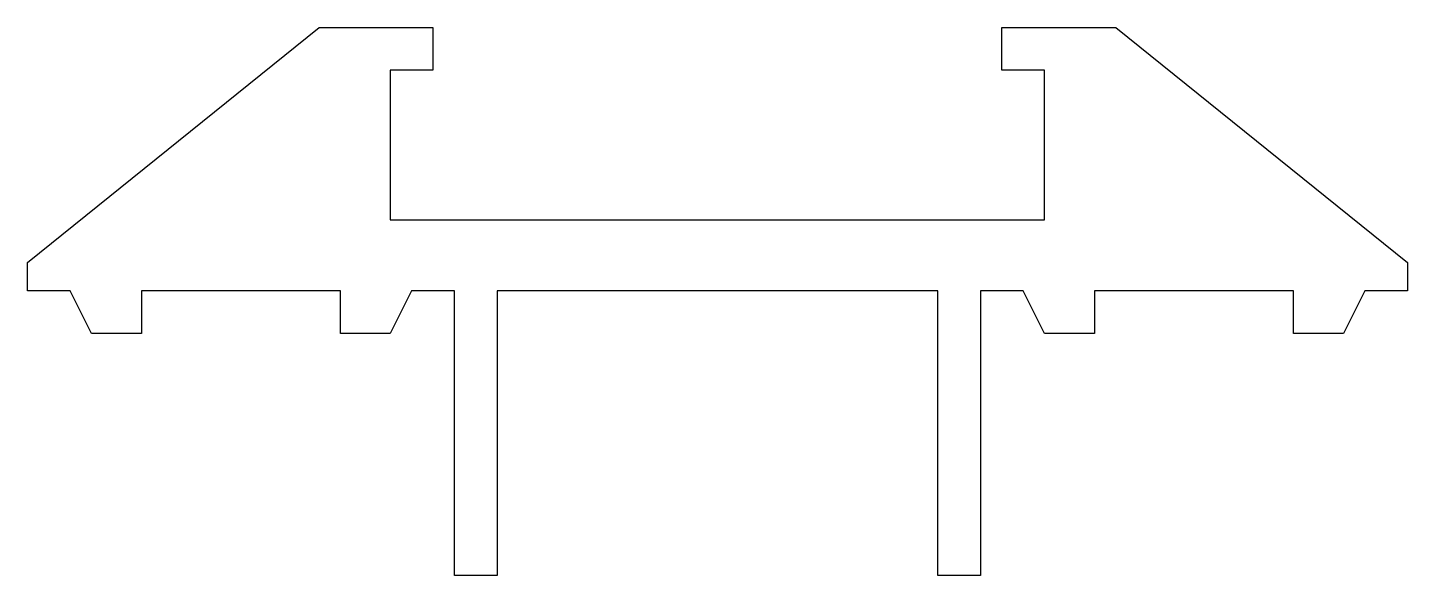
# Model space of a CAD drawing. Extents: x 102.8 to 199.8, y 200.5 to 239.
import ezdxf

# ---------------------------------------------------------------- set-up
doc = ezdxf.new("R2010")
doc.units = 0
doc.layers.get('0').update_dxf_attribs({"linetype": 'CONTINUOUS'})

msp = doc.modelspace()

# ---------------------------------------------------------------- linework, layer by layer
msp.add_lwpolyline([(128.319, 217.461), (124.819, 217.461), (124.819, 220.461), (110.819, 220.461), (110.819, 217.461), (107.319, 217.461), (105.819, 220.461), (102.819, 220.461), (102.819, 222.461), (123.319, 238.961), (131.319, 238.961), (131.319, 235.961), (128.319, 235.961), (128.319, 225.461), (174.319, 225.461), (174.319, 235.961), (171.319, 235.961), (171.319, 238.961), (179.319, 238.961), (199.819, 222.461), (199.819, 220.461), (196.819, 220.461), (195.319, 217.461), (191.819, 217.461), (191.819, 220.461), (177.819, 220.461), (177.819, 217.461), (174.319, 217.461), (172.819, 220.461), (169.819, 220.461), (169.819, 200.461), (166.819, 200.461), (166.819, 220.461), (135.819, 220.461), (135.819, 200.461), (132.819, 200.461), (132.819, 220.461), (129.819, 220.461)], close=True)

doc.saveas('drawing.dxf')
